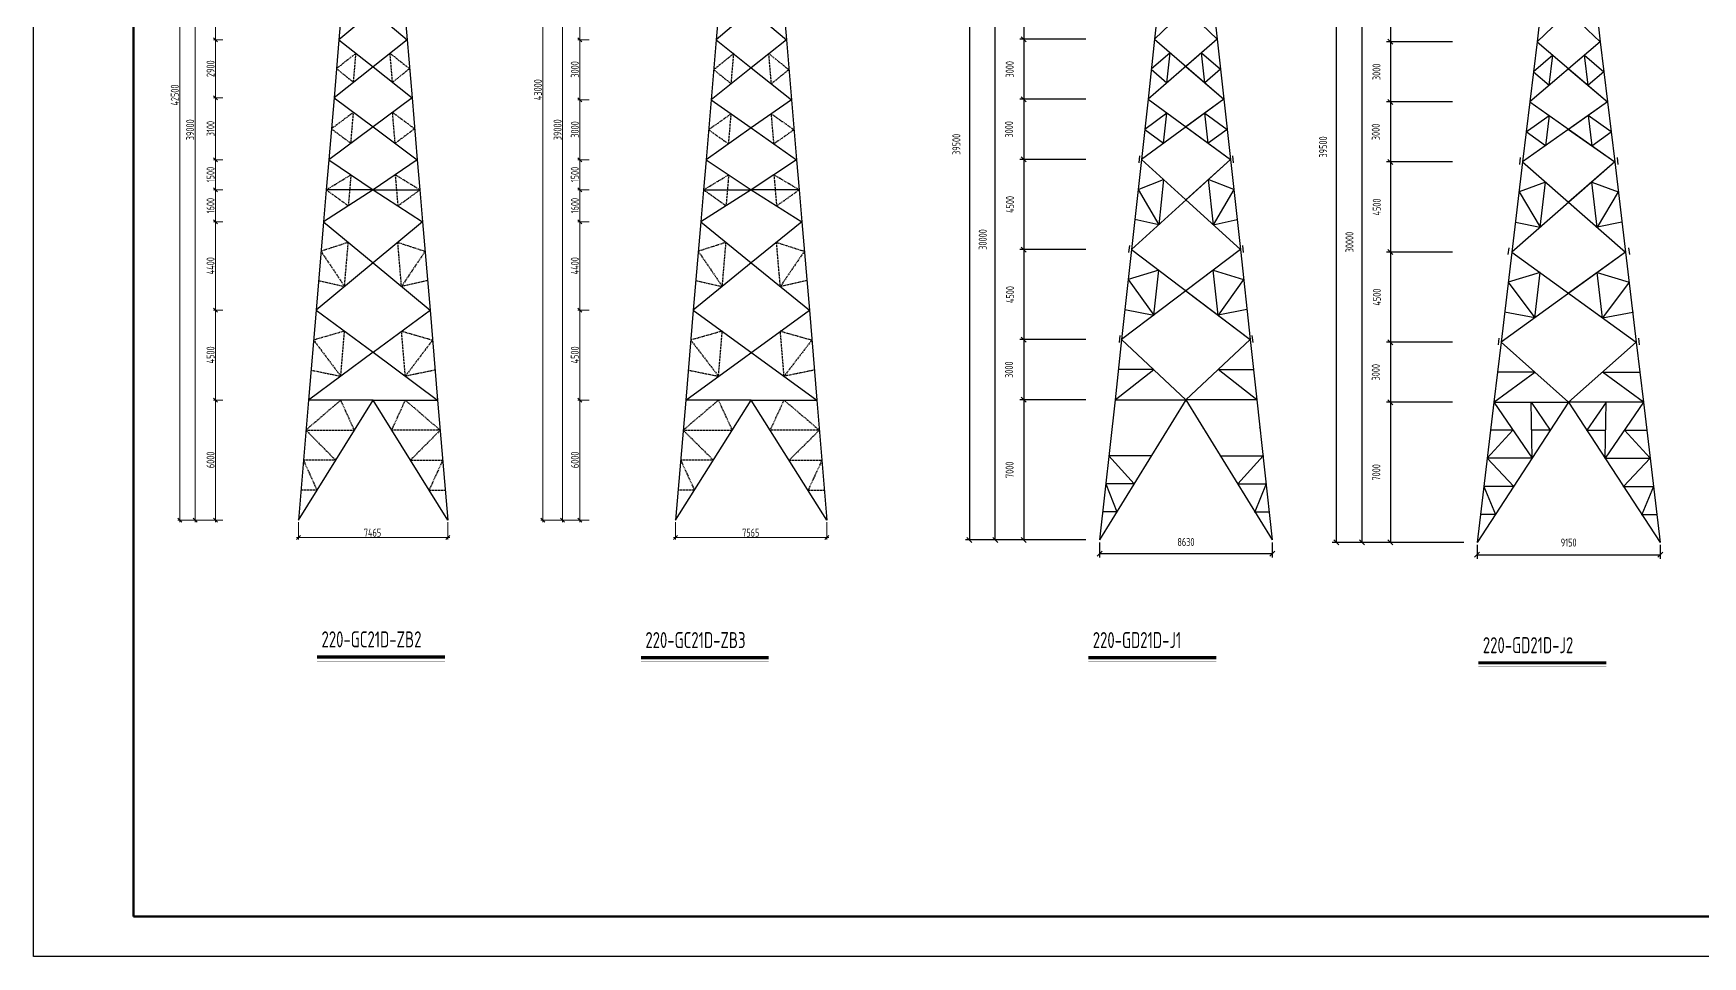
# Model space of a CAD drawing. Header units: millimetres. Extents: x 14804 to 16905, y 715 to 1142.
# Drawn here: x 14804.3 to 15221.4, y 715.5 to 946 of the extents above; entities that cross this region are included whole.
import ezdxf

# ---------------------------------------------------------------- set-up
doc = ezdxf.new("R2010")
doc.units = ezdxf.units.MM
doc.linetypes.add('DASHED', pattern=[7, 5, -2])
doc.linetypes.add('DASHED2', pattern=[0.375, 0.25, -0.125])
for name, color, linetype in [('fzc', 3, 'DASHED'), ('FZCCal', 1, 'Continuous'), ('受力材层', 7, 'Continuous'), ('辅助材层', 1, 'DASHED2')]:
    doc.layers.add(name, color=color, linetype=linetype)
doc.layers.add('标注', color=7, linetype='Continuous', lineweight=0)
doc.styles.add('TSSD_Norm', font='Tssdeng.shx', dxfattribs={"width": 0.7, "bigfont": 'tssdchn.shx'})

# ---------------------------------------------------------------- blocks, each defined once
blk = doc.blocks.new('_OBLIQUE')
at = {"color": 0, "linetype": 'ByBlock'}
blk.add_line((-0.5, -0.5), (0.5, 0.5), dxfattribs=at)

msp = doc.modelspace()

# ---------------------------------------------------------------- linework, layer by layer
at = {"color": 3, "lineweight": 25}
for p, q in [((14804.29, 715.48), (14804.29, 1135.48)), ((15546.79, 715.48), (14804.29, 715.48))]:
    msp.add_line(p, q, dxfattribs=at)
at = {"color": 7}
for p, q in [((15038.2, 1017.02), (15038.2, 819.52)), ((15085.29, 952.02), (15084.47, 944.52)), ((15092.29, 952.02), (15084.47, 944.52)), ((15092.29, 952.02), (15100.12, 944.52)), ((15099.29, 952.02), (15100.12, 944.52)), ((15180.93, 951.38), (15180.03, 943.88)), ((15187.93, 951.38), (15180.03, 943.88)), ((15187.93, 951.38), (15195.83, 943.88)), ((15194.93, 951.38), (15195.83, 943.88)), ((15100.12, 944.52), (15082.82, 929.52)), ((15084.47, 944.52), (15082.82, 929.52)), ((15084.47, 944.52), (15101.77, 929.52)), ((15100.12, 944.52), (15101.77, 929.52)), ((15195.83, 943.88), (15178.23, 928.88)), ((15180.03, 943.88), (15178.23, 928.88)), ((15180.03, 943.88), (15197.63, 928.88)), ((15195.83, 943.88), (15197.63, 928.88)), ((15101.77, 929.52), (15081.17, 914.52)), ((15082.82, 929.52), (15081.17, 914.52)), ((15082.82, 929.52), (15103.42, 914.52)), ((15101.77, 929.52), (15103.42, 914.52)), ((15197.63, 928.88), (15176.43, 913.88)), ((15178.23, 928.88), (15176.43, 913.88)), ((15178.23, 928.88), (15199.43, 913.88)), ((15197.63, 928.88), (15199.43, 913.88)), ((15103.42, 914.52), (15078.69, 892.02)), ((15081.17, 914.52), (15078.69, 892.02)), ((15081.17, 914.52), (15105.89, 892.02)), ((15103.42, 914.52), (15105.89, 892.02)), ((15199.43, 913.88), (15173.73, 891.38)), ((15176.43, 913.88), (15173.73, 891.38)), ((15176.43, 913.88), (15202.13, 891.38)), ((15199.43, 913.88), (15202.13, 891.38)), ((15105.89, 892.02), (15076.22, 869.52)), ((15078.69, 892.02), (15076.22, 869.52)), ((15078.69, 892.02), (15108.37, 869.52)), ((15105.89, 892.02), (15108.37, 869.52)), ((15202.13, 891.38), (15171.03, 868.88)), ((15173.73, 891.38), (15171.03, 868.88)), ((15173.73, 891.38), (15204.83, 868.88)), ((15202.13, 891.38), (15204.83, 868.88)), ((15076.22, 869.52), (15074.57, 854.52)), ((15076.22, 869.52), (15092.29, 854.52)), ((15108.37, 869.52), (15092.29, 854.52)), ((15108.37, 869.52), (15110.02, 854.52)), ((15171.03, 868.88), (15169.23, 853.88)), ((15171.03, 868.88), (15187.93, 853.88)), ((15204.83, 868.88), (15187.93, 853.88)), ((15204.83, 868.88), (15206.63, 853.88)), ((15074.57, 854.52), (15070.72, 819.52)), ((15092.29, 854.52), (15070.72, 819.52)), ((15074.57, 854.52), (15083.43, 854.52)), ((15083.43, 854.52), (15092.29, 854.52)), ((15101.16, 854.52), (15092.29, 854.52)), ((15092.29, 854.52), (15113.87, 819.52)), ((15110.02, 854.52), (15101.16, 854.52)), ((15110.02, 854.52), (15113.87, 819.52)), ((15169.23, 853.88), (15165.03, 818.88)), ((15187.93, 853.88), (15165.03, 818.88)), ((15169.23, 853.88), (15178.58, 853.88)), ((15178.58, 853.88), (15187.93, 853.88)), ((15197.28, 853.88), (15187.93, 853.88)), ((15187.93, 853.88), (15210.83, 818.88)), ((15206.63, 853.88), (15197.28, 853.88)), ((15206.63, 853.88), (15210.83, 818.88))]:
    msp.add_line(p, q, dxfattribs=at)
at = {"color": 7, "linetype": 'ByBlock', "lineweight": -2}
for p, q in [((14849.29, 944.91), (14850.29, 943.91)), ((14850.29, 943.91), (14849.29, 944.91)), ((14940.31, 944.91), (14941.31, 943.91)), ((14941.31, 943.91), (14940.31, 944.91)), ((14849.29, 930.41), (14850.29, 929.41)), ((14850.29, 929.41), (14849.29, 930.41)), ((14940.31, 929.91), (14941.31, 928.91)), ((14941.31, 928.91), (14940.31, 929.91)), ((14849.29, 914.91), (14850.29, 913.91)), ((14850.29, 913.91), (14849.29, 914.91)), ((14940.31, 914.91), (14941.31, 913.91)), ((14941.31, 913.91), (14940.31, 914.91)), ((14849.29, 907.41), (14850.29, 906.41)), ((14850.29, 906.41), (14849.29, 907.41)), ((14940.31, 907.41), (14941.31, 906.41)), ((14941.31, 906.41), (14940.31, 907.41)), ((14849.29, 899.41), (14850.29, 898.41)), ((14850.29, 898.41), (14849.29, 899.41)), ((14940.31, 899.41), (14941.31, 898.41)), ((14941.31, 898.41), (14940.31, 899.41)), ((14849.29, 877.41), (14850.29, 876.41)), ((14850.29, 876.41), (14849.29, 877.41)), ((14940.31, 877.41), (14941.31, 876.41)), ((14941.31, 876.41), (14940.31, 877.41)), ((14849.29, 854.91), (14850.29, 853.91)), ((14850.29, 853.91), (14849.29, 854.91)), ((14940.31, 854.91), (14941.31, 853.91)), ((14941.31, 853.91), (14940.31, 854.91)), ((14840.36, 824.91), (14841.36, 823.91)), ((14844.18, 824.91), (14845.18, 823.91)), ((14849.29, 824.91), (14850.29, 823.91)), ((14931.09, 824.91), (14932.09, 823.91)), ((14936, 824.91), (14937, 823.91)), ((14940.31, 824.91), (14941.31, 823.91)), ((14871, 820.6), (14870, 819.6)), ((14907.33, 819.6), (14908.33, 820.6)), ((14965.28, 820.6), (14964.28, 819.6)), ((15002.1, 819.6), (15003.1, 820.6))]:
    msp.add_line(p, q, dxfattribs=at)
at = {"color": 7, "ltscale": 0.5}
for p, q in [((15100.12, 944.52), (15092.29, 937.74)), ((15195.83, 943.88), (15187.93, 937.14)), ((15088.38, 941.13), (15083.64, 937.02)), ((15087.56, 933.63), (15088.38, 941.13)), ((15097.03, 933.63), (15096.21, 941.13)), ((15096.21, 941.13), (15100.94, 937.02)), ((15183.98, 940.51), (15179.13, 936.38)), ((15183.08, 933.01), (15183.98, 940.51)), ((15192.78, 933.01), (15191.88, 940.51)), ((15191.88, 940.51), (15196.73, 936.38)), ((15083.64, 937.02), (15087.56, 933.63)), ((15092.29, 937.74), (15101.77, 929.52)), ((15100.94, 937.02), (15097.03, 933.63)), ((15179.13, 936.38), (15183.08, 933.01)), ((15187.93, 937.14), (15197.63, 928.88)), ((15196.73, 936.38), (15192.78, 933.01)), ((15087.56, 926.08), (15081.99, 922.02)), ((15086.73, 918.58), (15087.56, 926.08)), ((15101.77, 929.52), (15092.29, 922.63)), ((15097.86, 918.58), (15097.03, 926.08)), ((15097.03, 926.08), (15102.59, 922.02)), ((15197.63, 928.88), (15187.93, 922.01)), ((15081.99, 922.02), (15086.73, 918.58)), ((15092.29, 922.63), (15103.42, 914.52)), ((15102.59, 922.02), (15097.86, 918.58)), ((15177.33, 921.38), (15183.08, 925.44)), ((15183.08, 925.44), (15182.18, 917.94)), ((15187.93, 922.01), (15199.43, 913.88)), ((15198.53, 921.38), (15192.78, 925.44)), ((15192.78, 925.44), (15193.68, 917.94)), ((15182.18, 917.94), (15177.33, 921.38)), ((15193.68, 917.94), (15198.53, 921.38)), ((15080.69, 915.38), (15080.5, 913.68)), ((15103.42, 914.52), (15092.29, 904.4)), ((15103.9, 915.38), (15104.09, 913.68)), ((15175.85, 914.96), (15175.65, 913.27)), ((15199.43, 913.88), (15187.93, 903.81)), ((15200.02, 914.96), (15200.21, 913.27)), ((15080.34, 907.02), (15086.73, 909.46)), ((15086.73, 909.46), (15085.49, 898.21)), ((15104.24, 907.02), (15097.86, 909.46)), ((15097.86, 909.46), (15099.09, 898.21)), ((15080.34, 907.02), (15085.49, 898.21)), ((15104.24, 907.02), (15099.09, 898.21)), ((15182.18, 908.84), (15175.53, 906.38)), ((15175.53, 906.38), (15180.83, 897.59)), ((15180.83, 897.59), (15182.18, 908.84)), ((15195.03, 897.59), (15193.68, 908.84)), ((15193.68, 908.84), (15200.33, 906.38)), ((15200.33, 906.38), (15195.03, 897.59)), ((15092.29, 904.4), (15105.89, 892.02)), ((15187.93, 903.81), (15202.13, 891.38)), ((15085.49, 898.21), (15079.52, 899.52)), ((15099.09, 898.21), (15105.07, 899.52)), ((15174.63, 898.88), (15180.83, 897.59)), ((15201.23, 898.88), (15195.03, 897.59)), ((15078.17, 892.98), (15077.97, 891.28)), ((15106.42, 892.98), (15106.62, 891.28)), ((15105.89, 892.02), (15092.29, 881.71)), ((15172.95, 892.44), (15172.75, 890.74)), ((15202.13, 891.38), (15187.93, 881.1)), ((15202.92, 892.44), (15203.11, 890.74)), ((15085.49, 886.87), (15077.87, 884.52)), ((15077.87, 884.52), (15084.26, 875.62)), ((15084.26, 875.62), (15085.49, 886.87)), ((15100.33, 875.62), (15099.09, 886.87)), ((15099.09, 886.87), (15106.72, 884.52)), ((15106.72, 884.52), (15100.33, 875.62)), ((15180.83, 886.24), (15172.83, 883.88)), ((15179.48, 874.99), (15180.83, 886.24)), ((15196.38, 874.99), (15195.03, 886.24)), ((15195.03, 886.24), (15203.03, 883.88)), ((15092.29, 881.71), (15108.37, 869.52)), ((15172.83, 883.88), (15179.48, 874.99)), ((15187.93, 881.1), (15204.83, 868.88)), ((15203.03, 883.88), (15196.38, 874.99)), ((15077.04, 877.02), (15084.26, 875.62)), ((15107.54, 877.02), (15100.33, 875.62)), ((15179.48, 874.99), (15171.93, 876.38)), ((15196.38, 874.99), (15203.93, 876.38)), ((15075.79, 870.52), (15075.59, 868.83)), ((15108.8, 870.52), (15108.99, 868.83)), ((15170.51, 869.9), (15170.31, 868.21)), ((15205.36, 869.9), (15205.55, 868.21)), ((15074.57, 854.52), (15084.26, 862.02)), ((15084.26, 862.02), (15075.39, 862.02)), ((15110.02, 854.52), (15100.33, 862.02)), ((15100.33, 862.02), (15109.19, 862.02)), ((15169.23, 853.88), (15179.48, 861.38)), ((15179.48, 861.38), (15170.13, 861.38)), ((15206.63, 853.88), (15196.38, 861.38)), ((15196.38, 861.38), (15205.73, 861.38)), ((15169.23, 853.88), (15178.77, 839.88)), ((15178.77, 839.88), (15178.58, 853.88)), ((15178.58, 853.88), (15183.35, 846.88)), ((15197.28, 853.88), (15192.51, 846.88)), ((15206.63, 853.88), (15197.09, 839.88)), ((15197.09, 839.88), (15197.28, 853.88)), ((15167.55, 839.88), (15174, 846.88)), ((15174, 846.88), (15168.39, 846.88)), ((15183.35, 846.88), (15178.68, 846.88)), ((15192.51, 846.88), (15197.19, 846.88)), ((15208.31, 839.88), (15201.86, 846.88)), ((15201.86, 846.88), (15207.47, 846.88)), ((15083.66, 840.52), (15073.03, 840.52)), ((15073.03, 840.52), (15079.35, 833.52)), ((15083.66, 840.52), (15073.03, 840.52)), ((15083.66, 840.52), (15073.03, 840.52)), ((15100.92, 840.52), (15111.56, 840.52)), ((15111.56, 840.52), (15105.24, 833.52)), ((15111.56, 840.52), (15105.24, 833.52)), ((15178.77, 839.88), (15167.55, 839.88)), ((15167.55, 839.88), (15174.19, 832.88)), ((15178.77, 839.88), (15167.55, 839.88)), ((15197.09, 839.88), (15208.31, 839.88)), ((15208.31, 839.88), (15201.67, 832.88)), ((15079.35, 833.52), (15072.26, 833.52)), ((15072.26, 833.52), (15075.03, 826.52)), ((15105.24, 833.52), (15112.33, 833.52)), ((15105.24, 833.52), (15112.33, 833.52)), ((15112.33, 833.52), (15109.55, 826.52)), ((15112.33, 833.52), (15109.55, 826.52)), ((15174.19, 832.88), (15166.71, 832.88)), ((15166.71, 832.88), (15169.61, 825.88)), ((15201.67, 832.88), (15209.15, 832.88)), ((15209.15, 832.88), (15206.25, 825.88)), ((15075.03, 826.52), (15071.49, 826.52)), ((15109.55, 826.52), (15113.1, 826.52)), ((15109.55, 826.52), (15113.1, 826.52)), ((15169.61, 825.88), (15165.87, 825.88)), ((15206.25, 825.88), (15209.99, 825.88))]:
    msp.add_line(p, q, dxfattribs=at)
at = {"color": 3, "lineweight": 25, "const_width": 0.6}
for points in [[(14829.29, 725.48), (14829.29, 1125.48)], [(15536.79, 725.48), (14829.29, 725.48)]]:
    msp.add_lwpolyline(points, dxfattribs=at)
at = {"color": 7, "linetype": 'Continuous', "const_width": 0.8}
for points in [[(14875.2, 790.27), (14907.13, 790.27)], [(14956.13, 790.09), (14988.05, 790.09)], [(15067.92, 790.09), (15099.85, 790.09)], [(15165.4, 788.81), (15197.33, 788.81)]]:
    msp.add_lwpolyline(points, dxfattribs=at)
at = {"color": 7, "const_width": 0.1}
for points in [[(14875.2, 789.27), (14907.13, 789.27)], [(14956.13, 789.09), (14988.05, 789.09)], [(15067.92, 789.09), (15099.85, 789.09)], [(15165.4, 787.81), (15197.33, 787.81)]]:
    msp.add_lwpolyline(points, dxfattribs=at)
at = {"layer": 'fzc', "color": 7}
for p in [(15104.24, 907.02), (15200.33, 906.38), (15105.07, 899.52), (15201.23, 898.88), (15106.72, 884.52), (15203.03, 883.88), (15107.54, 877.02), (15203.93, 876.38), (15096.61, 847.52), (15110.79, 847.52), (15192.51, 846.88), (15207.47, 846.88), (15100.92, 840.52), (15111.56, 840.52), (15197.09, 839.88), (15208.31, 839.88), (15105.24, 833.52), (15112.33, 833.52), (15201.67, 832.88), (15209.15, 832.88), (15109.55, 826.52), (15113.1, 826.52), (15206.25, 825.88), (15209.99, 825.88)]:
    msp.add_point(p, dxfattribs=at)
at = {"layer": 'FZCCal', "color": 7}
for p, q in [((15129.84, 1016.38), (15129.84, 818.88)), ((15044.65, 819.52), (15044.65, 969.52)), ((15136.29, 818.88), (15136.29, 968.88)), ((15051.75, 952.02), (15051.75, 944.52)), ((15143.38, 951.38), (15143.38, 943.88)), ((15067.24, 944.52), (15050.75, 944.52)), ((15067.24, 944.52), (15050.75, 944.52)), ((15051.75, 944.52), (15051.75, 929.52)), ((15158.88, 943.88), (15142.38, 943.88)), ((15158.88, 943.88), (15142.38, 943.88)), ((15143.38, 943.88), (15143.38, 928.88)), ((15067.24, 929.52), (15050.75, 929.52)), ((15067.24, 929.52), (15050.75, 929.52)), ((15051.75, 929.52), (15051.75, 914.52)), ((15158.88, 928.88), (15142.38, 928.88)), ((15158.88, 928.88), (15142.38, 928.88)), ((15143.38, 928.88), (15143.38, 913.88)), ((15067.24, 914.52), (15050.75, 914.52)), ((15067.24, 914.52), (15050.75, 914.52)), ((15051.75, 914.52), (15051.75, 892.02)), ((15158.88, 913.88), (15142.38, 913.88)), ((15158.88, 913.88), (15142.38, 913.88)), ((15143.38, 913.88), (15143.38, 891.38)), ((15067.24, 892.02), (15050.75, 892.02)), ((15067.24, 892.02), (15050.75, 892.02)), ((15051.75, 892.02), (15051.75, 869.52)), ((15158.88, 891.38), (15142.38, 891.38)), ((15158.88, 891.38), (15142.38, 891.38)), ((15143.38, 891.38), (15143.38, 868.88)), ((15067.24, 869.52), (15050.75, 869.52)), ((15067.24, 869.52), (15050.75, 869.52)), ((15051.75, 869.52), (15051.75, 854.52)), ((15158.88, 868.88), (15142.38, 868.88)), ((15158.88, 868.88), (15142.38, 868.88)), ((15143.38, 868.88), (15143.38, 853.88)), ((15067.24, 854.52), (15050.75, 854.52)), ((15067.24, 854.52), (15050.75, 854.52)), ((15051.75, 854.52), (15051.75, 819.52)), ((15158.88, 853.88), (15142.38, 853.88)), ((15158.88, 853.88), (15142.38, 853.88)), ((15143.38, 853.88), (15143.38, 818.88)), ((15064.26, 819.52), (15037.2, 819.52)), ((15067.24, 819.52), (15043.65, 819.52)), ((15067.24, 819.52), (15050.75, 819.52)), ((15070.72, 818.9), (15070.72, 815.1)), ((15113.87, 818.9), (15113.87, 815.1)), ((15155.9, 818.88), (15128.84, 818.88)), ((15158.88, 818.88), (15135.29, 818.88)), ((15161.73, 818.88), (15142.38, 818.88)), ((15165.03, 818.25), (15165.03, 814.81)), ((15210.83, 818.25), (15210.83, 814.81)), ((15070.72, 816.1), (15113.87, 816.1)), ((15165.03, 815.81), (15210.83, 815.81))]:
    msp.add_line(p, q, dxfattribs=at)
at = {"layer": '受力材层', "color": 7}
for p, q in [((14881.78, 957.66), (14880.65, 944.41)), ((14896.55, 957.66), (14897.68, 944.41)), ((14976.09, 958.16), (14974.93, 944.41)), ((14991.28, 958.16), (14992.45, 944.41)), ((14889.17, 951.51), (14880.65, 944.41)), ((14889.17, 951.51), (14897.68, 944.41)), ((14983.69, 951.78), (14974.93, 944.41)), ((14983.69, 951.78), (14992.45, 944.41)), ((14880.65, 944.41), (14879.42, 929.91)), ((14880.65, 944.41), (14889.17, 937.65)), ((14897.68, 944.41), (14889.17, 937.65)), ((14897.68, 944.41), (14898.91, 929.91)), ((14974.93, 944.41), (14973.65, 929.41)), ((14974.93, 944.41), (14983.69, 937.42)), ((14992.45, 944.41), (14983.69, 937.42)), ((14992.45, 944.41), (14993.73, 929.41)), ((14889.17, 937.65), (14879.42, 929.91)), ((14889.17, 937.65), (14898.91, 929.91)), ((14983.69, 937.42), (14973.65, 929.41)), ((14983.69, 937.42), (14993.73, 929.41)), ((14879.42, 929.91), (14878.1, 914.41)), ((14879.42, 929.91), (14889.17, 922.65)), ((14898.91, 929.91), (14889.17, 922.65)), ((14898.91, 929.91), (14900.23, 914.41)), ((14973.65, 929.41), (14972.38, 914.41)), ((14973.65, 929.41), (14983.69, 922.36)), ((14993.73, 929.41), (14983.69, 922.36)), ((14993.73, 929.41), (14995, 914.41)), ((14889.17, 922.65), (14878.1, 914.41)), ((14889.17, 922.65), (14900.23, 914.41)), ((14983.69, 922.36), (14972.38, 914.41)), ((14983.69, 922.36), (14995, 914.41)), ((14878.1, 914.41), (14877.47, 906.91)), ((14878.1, 914.41), (14889.17, 906.91)), ((14900.23, 914.41), (14889.17, 906.91)), ((14900.23, 914.41), (14900.87, 906.91)), ((14972.38, 914.41), (14971.74, 906.91)), ((14972.38, 914.41), (14983.69, 906.91)), ((14995, 914.41), (14983.69, 906.91)), ((14995, 914.41), (14995.64, 906.91)), ((14877.47, 906.91), (14876.79, 898.91)), ((14889.17, 906.91), (14876.79, 898.91)), ((14889.17, 906.91), (14877.47, 906.91)), ((14889.17, 906.91), (14901.55, 898.91)), ((14889.17, 906.91), (14900.87, 906.91)), ((14900.87, 906.91), (14901.55, 898.91)), ((14971.74, 906.91), (14971.06, 898.91)), ((14983.69, 906.91), (14971.06, 898.91)), ((14971.74, 906.91), (14983.69, 906.91)), ((14995.64, 906.91), (14983.69, 906.91)), ((14983.69, 906.91), (14996.32, 898.91)), ((14995.64, 906.91), (14996.32, 898.91)), ((14876.79, 898.91), (14874.92, 876.91)), ((14876.79, 898.91), (14889.17, 888.68)), ((14901.55, 898.91), (14889.17, 888.68)), ((14901.55, 898.91), (14903.42, 876.91)), ((14971.06, 898.91), (14969.19, 876.91)), ((14971.06, 898.91), (14983.69, 888.67)), ((14996.32, 898.91), (14983.69, 888.67)), ((14996.32, 898.91), (14998.19, 876.91)), ((14889.17, 888.68), (14874.92, 876.91)), ((14889.17, 888.68), (14903.42, 876.91)), ((14983.69, 888.67), (14969.19, 876.91)), ((14983.69, 888.67), (14998.19, 876.91)), ((14874.92, 876.91), (14873.02, 854.41)), ((14874.92, 876.91), (14889.17, 866.36)), ((14889.17, 866.36), (14903.42, 876.91)), ((14903.42, 876.91), (14905.31, 854.41)), ((14969.19, 876.91), (14967.3, 854.41)), ((14967.3, 854.41), (14998.19, 876.91)), ((14969.19, 876.91), (15000.08, 854.41)), ((14998.19, 876.91), (15000.08, 854.41)), ((14889.17, 866.36), (14873.02, 854.41)), ((14889.17, 866.36), (14905.31, 854.41)), ((14873.02, 854.41), (14870.5, 824.41)), ((14870.5, 824.41), (14889.17, 854.41)), ((14889.17, 854.41), (14873.02, 854.41)), ((14907.83, 824.41), (14889.17, 854.41)), ((14889.17, 854.41), (14905.31, 854.41)), ((14905.31, 854.41), (14907.83, 824.41)), ((14967.3, 854.41), (14964.78, 824.41)), ((14964.78, 824.41), (14983.69, 854.41)), ((14983.69, 854.41), (14967.3, 854.41)), ((15002.6, 824.41), (14983.69, 854.41)), ((14983.69, 854.41), (15000.08, 854.41)), ((15000.08, 854.41), (15002.6, 824.41))]:
    msp.add_line(p, q, dxfattribs=at)
at = {"layer": '标注', "color": 7}
for p, q in [((14931.59, 1039.91), (14931.59, 823.91)), ((14840.86, 1037.41), (14840.86, 823.91)), ((14844.68, 1019.91), (14844.68, 823.91)), ((14936.5, 1019.91), (14936.5, 823.91)), ((14849.79, 958.16), (14849.79, 943.91)), ((14940.81, 958.66), (14940.81, 943.91)), ((14851.67, 944.41), (14849.29, 944.41)), ((14851.67, 944.41), (14849.29, 944.41)), ((14849.79, 944.91), (14849.79, 929.41)), ((14943.19, 944.41), (14940.31, 944.41)), ((14943.19, 944.41), (14940.31, 944.41)), ((14940.81, 944.91), (14940.81, 928.91)), ((14849.79, 930.41), (14849.79, 913.91)), ((14851.67, 929.91), (14849.29, 929.91)), ((14851.67, 929.91), (14849.29, 929.91)), ((14943.19, 929.41), (14940.31, 929.41)), ((14943.19, 929.41), (14940.31, 929.41)), ((14940.81, 929.91), (14940.81, 913.91)), ((14851.67, 914.41), (14849.29, 914.41)), ((14851.67, 914.41), (14849.29, 914.41)), ((14849.79, 914.91), (14849.79, 906.41)), ((14943.19, 914.41), (14940.31, 914.41)), ((14943.19, 914.41), (14940.31, 914.41)), ((14940.81, 914.91), (14940.81, 906.41)), ((14851.67, 906.91), (14849.29, 906.91)), ((14851.67, 906.91), (14849.29, 906.91)), ((14849.79, 907.41), (14849.79, 898.41)), ((14943.19, 906.91), (14940.31, 906.91)), ((14943.19, 906.91), (14940.31, 906.91)), ((14940.81, 907.41), (14940.81, 898.41)), ((14851.67, 898.91), (14849.29, 898.91)), ((14851.67, 898.91), (14849.29, 898.91)), ((14849.79, 899.41), (14849.79, 876.41)), ((14943.19, 898.91), (14940.31, 898.91)), ((14943.19, 898.91), (14940.31, 898.91)), ((14940.81, 899.41), (14940.81, 876.41)), ((14851.67, 876.91), (14849.29, 876.91)), ((14851.67, 876.91), (14849.29, 876.91)), ((14849.79, 877.41), (14849.79, 853.91)), ((14943.19, 876.91), (14940.31, 876.91)), ((14943.19, 876.91), (14940.31, 876.91)), ((14940.81, 877.41), (14940.81, 853.91)), ((14851.67, 854.41), (14849.29, 854.41)), ((14851.67, 854.41), (14849.29, 854.41)), ((14849.79, 854.91), (14849.79, 823.91)), ((14943.19, 854.41), (14940.31, 854.41)), ((14943.19, 854.41), (14940.31, 854.41)), ((14940.81, 854.91), (14940.81, 823.91)), ((14851.67, 824.41), (14840.36, 824.41)), ((14851.67, 824.41), (14844.18, 824.41)), ((14851.67, 824.41), (14849.29, 824.41)), ((14870.5, 823.91), (14870.5, 819.6)), ((14907.83, 823.91), (14907.83, 819.6)), ((14942.69, 824.41), (14931.09, 824.41)), ((14942.69, 824.41), (14936, 824.41)), ((14943.19, 824.41), (14940.31, 824.41)), ((14964.78, 823.91), (14964.78, 819.6)), ((15002.6, 823.91), (15002.6, 819.6)), ((14870, 820.1), (14908.33, 820.1)), ((14964.28, 820.1), (15003.1, 820.1))]:
    msp.add_line(p, q, dxfattribs=at)
at = {"layer": '辅助材层', "color": 7}
for p, q in [((14884.91, 941.03), (14880.04, 937.16)), ((14884.29, 933.78), (14884.91, 941.03)), ((14894.04, 933.78), (14893.42, 941.03)), ((14893.42, 941.03), (14898.29, 937.16)), ((14979.31, 940.92), (14974.29, 936.91)), ((14978.67, 933.42), (14979.31, 940.92)), ((14988.71, 933.42), (14988.07, 940.92)), ((14988.07, 940.92), (14993.09, 936.91)), ((14880.04, 937.16), (14884.29, 933.78)), ((14898.29, 937.16), (14894.04, 933.78)), ((14974.29, 936.91), (14978.67, 933.42)), ((14993.09, 936.91), (14988.71, 933.42)), ((14884.29, 926.28), (14878.76, 922.16)), ((14883.63, 918.53), (14884.29, 926.28)), ((14894.7, 918.53), (14894.04, 926.28)), ((14894.04, 926.28), (14899.57, 922.16)), ((14878.76, 922.16), (14883.63, 918.53)), ((14899.57, 922.16), (14894.7, 918.53)), ((14978.67, 925.89), (14973.01, 921.91)), ((14973.01, 921.91), (14978.03, 918.39)), ((14978.03, 918.39), (14978.67, 925.89)), ((14989.34, 918.39), (14988.71, 925.89)), ((14988.71, 925.89), (14994.36, 921.91)), ((14994.36, 921.91), (14989.34, 918.39)), ((14877.47, 906.91), (14883.63, 910.66)), ((14883.63, 910.66), (14883.32, 906.91)), ((14900.87, 906.91), (14894.7, 910.66)), ((14894.7, 910.66), (14895.02, 906.91)), ((14971.74, 906.91), (14978.03, 910.66)), ((14978.03, 910.66), (14977.37, 902.91)), ((14995.64, 906.91), (14989.34, 910.66)), ((14989.34, 910.66), (14990, 902.91)), ((14882.98, 902.91), (14877.47, 906.91)), ((14883.32, 906.91), (14882.98, 902.91)), ((14895.02, 906.91), (14895.36, 902.91)), ((14895.36, 902.91), (14900.87, 906.91)), ((14977.37, 902.91), (14971.74, 906.91)), ((14990, 902.91), (14995.64, 906.91)), ((14882.98, 893.8), (14876.16, 891.58)), ((14882.04, 882.8), (14882.98, 893.8)), ((14896.29, 882.8), (14895.36, 893.8)), ((14895.36, 893.8), (14902.17, 891.58)), ((14977.37, 893.79), (14970.43, 891.58)), ((14976.44, 882.79), (14977.37, 893.79)), ((14990.94, 882.79), (14990, 893.79)), ((14990, 893.79), (14996.94, 891.58)), ((14876.16, 891.58), (14882.04, 882.8)), ((14902.17, 891.58), (14896.29, 882.8)), ((14970.43, 891.58), (14976.44, 882.79)), ((14996.94, 891.58), (14990.94, 882.79)), ((14875.54, 884.25), (14882.04, 882.8)), ((14902.79, 884.25), (14896.29, 882.8)), ((14969.81, 884.25), (14976.44, 882.79)), ((14997.56, 884.25), (14990.94, 882.79)), ((14882.04, 871.64), (14874.29, 869.41)), ((14874.29, 869.41), (14881.1, 860.39)), ((14881.1, 860.39), (14882.04, 871.64)), ((14897.24, 860.39), (14896.29, 871.64)), ((14896.29, 871.64), (14904.05, 869.41)), ((14904.05, 869.41), (14897.24, 860.39)), ((14976.44, 871.63), (14968.56, 869.41)), ((14968.56, 869.41), (14975.49, 860.38)), ((14975.49, 860.38), (14976.44, 871.63)), ((14991.88, 860.38), (14990.94, 871.63)), ((14990.94, 871.63), (14998.82, 869.41)), ((14998.82, 869.41), (14991.88, 860.38)), ((14873.65, 861.91), (14881.1, 860.39)), ((14904.68, 861.91), (14897.24, 860.39)), ((14967.93, 861.91), (14975.49, 860.38)), ((14999.45, 861.91), (14991.88, 860.38)), ((14881.1, 854.41), (14872.39, 846.91)), ((14884.5, 846.91), (14881.1, 854.41)), ((14893.83, 846.91), (14897.24, 854.41)), ((14897.24, 854.41), (14905.94, 846.91)), ((14975.49, 854.41), (14966.67, 846.91)), ((14978.96, 846.91), (14975.49, 854.41)), ((14988.42, 846.91), (14991.88, 854.41)), ((14991.88, 854.41), (15000.71, 846.91)), ((14872.39, 846.91), (14884.5, 846.91)), ((14872.39, 846.91), (14879.83, 839.41)), ((14905.94, 846.91), (14893.83, 846.91)), ((14905.94, 846.91), (14898.5, 839.41)), ((14966.67, 846.91), (14978.96, 846.91)), ((14966.67, 846.91), (14974.23, 839.41)), ((15000.71, 846.91), (14988.42, 846.91)), ((15000.71, 846.91), (14993.14, 839.41)), ((14879.83, 839.41), (14871.76, 839.41)), ((14871.76, 839.41), (14875.17, 831.91)), ((14898.5, 839.41), (14906.57, 839.41)), ((14906.57, 839.41), (14903.16, 831.91)), ((14974.23, 839.41), (14966.04, 839.41)), ((14966.04, 839.41), (14969.5, 831.91)), ((14993.14, 839.41), (15001.34, 839.41)), ((15001.34, 839.41), (14997.87, 831.91)), ((14875.17, 831.91), (14871.13, 831.91)), ((14903.16, 831.91), (14907.2, 831.91)), ((14969.5, 831.91), (14965.41, 831.91)), ((14997.87, 831.91), (15001.97, 831.91))]:
    msp.add_line(p, q, dxfattribs=at)

# ---------------------------------------------------------------- block references
at = {"color": 7, "xscale": 1.25, "yscale": 1.25, "zscale": 1.25, "rotation": 270}
msp.add_blockref('_OBLIQUE', (15143.38, 853.88), dxfattribs=at)
at = {"layer": 'FZCCal', "color": 7, "xscale": 1.25, "yscale": 1.25, "zscale": 1.25}
for p, rotation in [((15051.75, 944.52), 90), ((15051.75, 944.52), 270), ((15143.38, 943.88), 90), ((15143.38, 943.88), 270), ((15051.75, 929.52), 90), ((15051.75, 929.52), 270), ((15143.38, 928.88), 90), ((15143.38, 928.88), 270), ((15051.75, 914.52), 90), ((15051.75, 914.52), 270), ((15143.38, 913.88), 90), ((15143.38, 913.88), 270), ((15051.75, 892.02), 90), ((15051.75, 892.02), 270), ((15143.38, 891.38), 90), ((15143.38, 891.38), 270), ((15051.75, 869.52), 90), ((15051.75, 869.52), 270), ((15143.38, 868.88), 90), ((15143.38, 868.88), 270), ((15051.75, 854.52), 90), ((15051.75, 854.52), 270), ((15143.38, 853.88), 90), ((15038.2, 819.52), 270), ((15044.65, 819.52), 270), ((15051.75, 819.52), 270), ((15129.84, 818.88), 270), ((15136.29, 818.88), 270), ((15143.38, 818.88), 270), ((15070.72, 816.1), 180), ((15165.03, 815.81), 180)]:
    msp.add_blockref('_OBLIQUE', p, dxfattribs=dict(at, rotation=rotation))
for p in [(15113.87, 816.1), (15210.83, 815.81)]:
    msp.add_blockref('_OBLIQUE', p, dxfattribs=at)

# ---------------------------------------------------------------- texts
at = {"color": 7, "style": 'TSSD_Norm', "width": 0.7}
for s, p in [('220-GC21D-ZB2 ', (14876.29, 792.68)), ('220-GC21D-ZB3', (14957.22, 792.5)), ('220-GD21D-J1 ', (15069.01, 792.5)), ('220-GD21D-J2', (15166.49, 791.23))]:
    msp.add_text(s, height=4, dxfattribs=at).set_placement(p)
at = {"color": 7, "char_height": 2, "attachment_point": 5, "rotation": 90, "style": 'TSSD_Norm'}
for s, insert in [('3000', (15048.26, 937.02)), ('3000', (15139.9, 936.38)), ('3000', (15048.09, 922.02)), ('3000', (15139.73, 921.38)), ('39500', (15034.93, 918.27)), ('39500', (15126.57, 917.63)), ('4500', (15048.34, 903.27)), ('4500', (15139.98, 902.63)), ('30000', (15041.52, 894.52)), ('30000', (15133.16, 893.88)), ('4500', (15048.36, 880.77)), ('4500', (15140, 880.13)), ('3000', (15048.09, 862.02)), ('3000', (15139.73, 861.38)), ('7000', (15048.23, 837.02)), ('7000', (15139.86, 836.38))]:
    msp.add_mtext(s, dxfattribs=dict(at, insert=insert))
at = {"color": 7, "char_height": 2, "attachment_point": 5, "style": 'TSSD_Norm'}
for s, insert in [('8630', (15092.29, 818.98)), ('9150', (15187.93, 818.86))]:
    msp.add_mtext(s, dxfattribs=dict(at, insert=insert))
at = {"layer": '标注', "color": 7, "style": 'TSSD_Norm', "width": 0.7}
for s, p in [('2900', (14849.56, 935.08)), ('3000', (14940.59, 934.93)), ('42500', (14840.63, 927.95)), ('43000', (14931.36, 929.31)), ('39000', (14844.46, 919.31)), ('3100', (14849.56, 920.29)), ('39000', (14936.28, 919.31)), ('3000', (14940.59, 919.93)), ('1500', (14849.56, 908.79)), ('1500', (14940.59, 908.79)), ('1600', (14849.56, 901.04)), ('1600', (14940.59, 901.04)), ('4400', (14849.56, 885.83)), ('4400', (14940.59, 885.83)), ('4500', (14849.56, 863.58)), ('4500', (14940.59, 863.58)), ('6000', (14849.56, 837.43)), ('6000', (14940.59, 837.43))]:
    msp.add_text(s, height=2, rotation=90, dxfattribs=at).set_placement(p)
for s, p in [('7465', (14886.87, 820.32)), ('7565', (14981.4, 820.32))]:
    msp.add_text(s, height=2, dxfattribs=at).set_placement(p)

doc.saveas('drawing.dxf')
